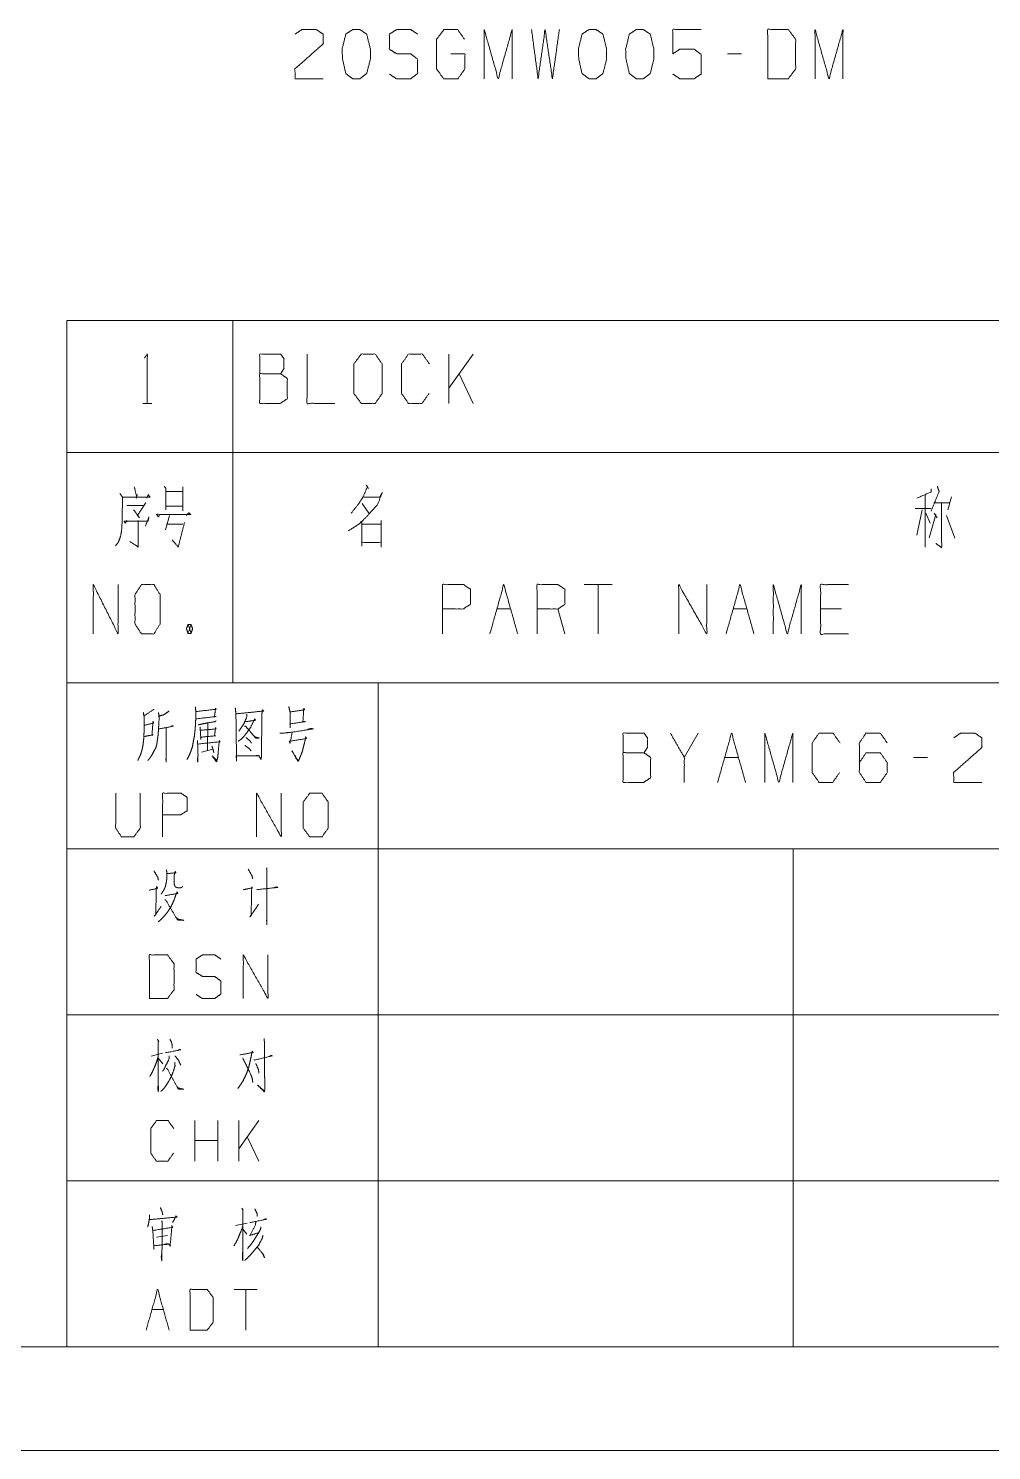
# Model space of a CAD drawing. Header units: millimetres. Extents: x 0 to 420, y 0 to 297.
# Drawn here: x 233.2 to 279.6, y 0 to 68.5 of the extents above; entities that cross this region are included whole.
import ezdxf

# ---------------------------------------------------------------- set-up
doc = ezdxf.new("R2010")
doc.units = ezdxf.units.MM
doc.layers.add('101', color=7, linetype='Continuous', true_color=0xffffff)

msp = doc.modelspace()

# ---------------------------------------------------------------- linework, layer by layer
at = {"layer": '101', "color": 72, "linetype": 'Continuous', "lineweight": 18}
for p, q in [((267.504, 67.321), (266.832, 67.321)), ((235, 54.463), (235, 48.113)), ((235, 54.463), (243, 54.463)), ((243, 54.463), (283, 54.463)), ((243, 54.463), (243, 48.113)), ((254.572, 52.85), (253.405, 51.2)), ((253.405, 50.475), (253.405, 52.85)), ((254.572, 50.475), (253.9, 51.9)), ((238.669, 50.475), (239.093, 50.475)), ((235, 48.113), (243, 48.113)), ((235, 48.113), (235, 37)), ((243, 48.113), (283, 48.113)), ((243, 48.113), (243, 37)), ((239.76, 46.225), (240.576, 46.225)), ((240.592, 46.45), (240.592, 45.3)), ((276.355, 46.075), (276.355, 43.55)), ((277.627, 45.975), (277.45, 45.35)), ((239.76, 45.525), (240.576, 45.525)), ((249.231, 45.65), (249.549, 45.175)), ((275.877, 45.4), (276.637, 45.4)), ((276.213, 45.35), (275.948, 44.125)), ((276.779, 45.675), (277.557, 45.675)), ((239.948, 45.075), (239.76, 44.375)), ((239.807, 44.65), (240.592, 44.65)), ((276.39, 45.175), (276.602, 44.7)), ((276.867, 45.125), (276.549, 44)), ((276.796, 45.175), (276.938, 44.95)), ((277.38, 45.075), (277.786, 43.975)), ((261.279, 41.737), (259.935, 41.737)), ((260.607, 41.737), (260.607, 39.362)), ((255.718, 40.563), (256.39, 40.563)), ((259.002, 39.362), (258.666, 40.563)), ((267.101, 40.563), (267.772, 40.563)), ((272.325, 40.563), (271.318, 40.563)), ((240.846, 39.812), (240.987, 39.388)), ((235, 37), (243, 37)), ((243, 37), (283, 37)), ((241.792, 35.048), (241.777, 33.745)), ((265.425, 34.581), (264.753, 33.406)), ((241.496, 33.657), (242.042, 33.811)), ((266.694, 33.406), (267.365, 33.406)), ((276.471, 33.406), (275.8, 33.406)), ((239.617, 19.15), (239.061, 19.005)), ((239.427, 18.902), (239.631, 18.633)), ((241.168, 13.944), (241.168, 15.91)), ((242.28, 13.944), (242.28, 15.91)), ((243.289, 13.944), (243.289, 15.91)), ((244.255, 15.91), (243.289, 14.544)), ((244.255, 13.944), (243.699, 15.124)), ((242.28, 14.938), (241.168, 14.938)), ((239.321, 10.281), (239.848, 10.364)), ((243.695, 10.964), (243.125, 10.84)), ((243.491, 10.675), (243.681, 10.426)), ((244.178, 7.766), (243.066, 7.766)), ((243.622, 7.766), (243.622, 5.8)), ((239.101, 6.793), (239.657, 6.793))]:
    msp.add_line(p, q, dxfattribs=at)
at = {"layer": '101', "color": 133, "linetype": 'Continuous', "lineweight": 18}
for p, q in [((235, 37), (415, 37)), ((235, 37), (235, 5)), ((250, 37), (250, 5)), ((235, 29), (415, 29)), ((270, 29), (270, 5)), ((235, 21), (285, 21)), ((235, 13), (285, 13)), ((25, 5), (415, 5)), ((235, 5), (415, 5)), ((0, 0), (420, 0))]:
    msp.add_line(p, q, dxfattribs=at)
at = {"layer": '101', "color": 72, "linetype": 'Continuous', "lineweight": 18}
for points, knots in [([(268.773, 66.121), (269.763, 66.121), (270.116, 66.596), (270.116, 68.021), (269.763, 68.496), (268.773, 68.496), (268.773, 66.121)], [0, 0, 0.142134, 0.22716, 0.43179, 0.516817, 0.658951, 1, 1]), ([(246.008, 68.271), (246.326, 68.496), (247.016, 68.496), (247.352, 68.271), (247.352, 67.796), (245.991, 66.596), (246.008, 66.121), (247.352, 66.121)], [0, 0, 0.069691, 0.192976, 0.265274, 0.350227, 0.67474, 0.759752, 1, 1]), ([(249.115, 66.121), (249.451, 66.371), (249.628, 67.071), (249.628, 67.546), (249.451, 68.271), (249.115, 68.496), (248.78, 68.496), (248.444, 68.271), (248.267, 67.546), (248.285, 67.071), (248.444, 66.371), (248.78, 66.121), (249.115, 66.121)], [0, 0, 0.067524, 0.18397, 0.260583, 0.380943, 0.446139, 0.500306, 0.565503, 0.685862, 0.762528, 0.878309, 0.945833, 1, 1]), ([(250.544, 66.346), (250.879, 66.121), (251.569, 66.121), (251.905, 66.371), (251.905, 67.071), (251.569, 67.321), (250.897, 67.321), (250.544, 67.546), (250.544, 68.271), (250.897, 68.496), (251.569, 68.496), (251.905, 68.271)], [0, 0, 0.068037, 0.184056, 0.254519, 0.372335, 0.442798, 0.555842, 0.62637, 0.748394, 0.818922, 0.931966, 1, 1]), ([(253.509, 67.321), (254.181, 67.321), (254.181, 66.596), (253.845, 66.121), (253.156, 66.121), (252.82, 66.596), (252.82, 68.021), (253.174, 68.496), (253.828, 68.496), (254.163, 68.021)], [0, 0, 0.103295, 0.214796, 0.30426, 0.410274, 0.49974, 0.718896, 0.809958, 0.910535, 1, 1]), ([(255.114, 66.121), (255.114, 68.496), (255.786, 66.121), (256.457, 68.496), (256.457, 66.121)], [0, 0, 0.245192, 0.5, 0.754808, 1, 1]), ([(257.391, 68.496), (257.709, 66.121), (258.045, 68.496), (258.398, 66.121), (258.734, 68.496)], [0, 0, 0.249745, 0.499742, 0.750003, 1, 1]), ([(260.498, 66.121), (260.834, 66.371), (261.01, 67.071), (261.01, 67.546), (260.834, 68.271), (260.498, 68.496), (260.162, 68.496), (259.826, 68.271), (259.649, 67.546), (259.667, 67.071), (259.826, 66.371), (260.162, 66.121), (260.498, 66.121)], [0, 0, 0.067524, 0.18397, 0.260583, 0.380943, 0.446139, 0.500306, 0.565503, 0.685862, 0.762528, 0.878309, 0.945833, 1, 1]), ([(262.774, 66.121), (263.11, 66.371), (263.287, 67.071), (263.287, 67.546), (263.11, 68.271), (262.774, 68.496), (262.439, 68.496), (262.103, 68.271), (261.926, 67.546), (261.944, 67.071), (262.103, 66.371), (262.439, 66.121), (262.774, 66.121)], [0, 0, 0.067524, 0.18397, 0.260583, 0.380943, 0.446139, 0.500306, 0.565503, 0.685862, 0.762528, 0.878309, 0.945833, 1, 1]), ([(264.202, 66.346), (264.538, 66.121), (265.228, 66.121), (265.563, 66.346), (265.563, 67.296), (265.228, 67.546), (264.538, 67.546), (264.202, 67.321), (264.202, 68.496), (265.563, 68.496)], [0, 0, 0.062229, 0.168345, 0.230571, 0.376816, 0.441264, 0.547379, 0.609609, 0.79049, 1, 1]), ([(271.05, 66.121), (271.05, 68.496), (271.721, 66.121), (272.393, 68.496), (272.393, 66.121)], [0, 0, 0.245192, 0.5, 0.754808, 1, 1]), ([(238.74, 52.65), (238.881, 52.85), (238.881, 50.475)], [0, 0, 0.093491, 1, 1]), ([(244.299, 51.9), (244.299, 52.85), (245.307, 52.85), (245.466, 52.625), (245.466, 52.15), (245.307, 51.9), (244.299, 51.9), (244.299, 50.475), (245.289, 50.475), (245.625, 50.7), (245.625, 51.675), (245.307, 51.9)], [0, 0, 0.115917, 0.238846, 0.272468, 0.330427, 0.366584, 0.489512, 0.663388, 0.78416, 0.833484, 0.952452, 1, 1]), ([(246.576, 52.85), (246.576, 50.475), (247.919, 50.475)], [0, 0, 0.638733, 1, 1]), ([(249.188, 50.475), (249.86, 50.475), (250.195, 50.95), (250.195, 52.375), (249.86, 52.85), (249.188, 52.85), (248.834, 52.375), (248.834, 50.95), (249.188, 50.475)], [0, 0, 0.102684, 0.191619, 0.409477, 0.498411, 0.601095, 0.691619, 0.909477, 1, 1]), ([(252.454, 50.95), (252.118, 50.475), (251.464, 50.475), (251.129, 50.95), (251.129, 52.375), (251.464, 52.85), (252.136, 52.85), (252.472, 52.375)], [0, 0, 0.11457, 0.243368, 0.357935, 0.638584, 0.753151, 0.88543, 1, 1]), ([(237.563, 46.125), (237.689, 45.95), (237.657, 44.45), (237.595, 44.075), (237.485, 43.775), (237.344, 43.6)], [0, 0, 0.081566, 0.649824, 0.793832, 0.914832, 1, 1]), ([(237.704, 45.95), (239.007, 45.95), (238.928, 46.075), (238.85, 45.9)], [0, 0, 0.79327, 0.883171, 1, 1]), ([(238.254, 46.45), (238.363, 46), (238.395, 46.075), (238.348, 45.9)], [0, 0, 0.638265, 0.750293, 1, 1]), ([(239.697, 46.475), (239.776, 46.375), (239.776, 45.35)], [0, 0, 0.110318, 1, 1]), ([(249.32, 45.95), (250.08, 45.95), (250.203, 46.175), (249.974, 45.6), (249.549, 45.125), (249.143, 44.7), (248.56, 44.325)], [0, 0, 0.213824, 0.286066, 0.460275, 0.639447, 0.80491, 1, 1]), ([(249.426, 46.55), (249.532, 46.375), (249.479, 46.45), (249.284, 45.975), (249.055, 45.625), (248.701, 45.175)], [0, 0, 0.113643, 0.164652, 0.449685, 0.682203, 1, 1]), ([(276.637, 46.35), (276.637, 46.2), (275.948, 45.9)], [0, 0, 0.166335, 1, 1]), ([(276.938, 46.475), (277.026, 46.225), (276.637, 45.275)], [0, 0, 0.205285, 1, 1]), ([(237.893, 45.55), (238.709, 45.55), (238.803, 45.675), (238.41, 45.075), (238.505, 44.95), (238.222, 45.35)], [0, 0, 0.349352, 0.41636, 0.723317, 0.790325, 1, 1]), ([(277.15, 45.675), (277.15, 43.525), (276.867, 43.725)], [0, 0, 0.861245, 1, 1]), ([(237.908, 44.825), (237.814, 44.7), (237.767, 44.8), (238.913, 44.8), (238.96, 45), (238.787, 44.55)], [0, 0, 0.074524, 0.127161, 0.67261, 0.770465, 1, 1]), ([(238.442, 44.825), (238.442, 43.55), (238.034, 43.825)], [0, 0, 0.721581, 1, 1]), ([(239.462, 45.075), (239.415, 45), (239.321, 45.125), (240.968, 45.125), (240.874, 45.2), (240.764, 45.075)], [0, 0, 0.040633, 0.112439, 0.86841, 0.923643, 1, 1]), ([(240.67, 44.725), (240.372, 43.55), (240.074, 43.9)], [0, 0, 0.725031, 1, 1]), ([(249.161, 44.8), (249.214, 44.725), (249.214, 43.6), (249.214, 43.775), (250.15, 43.775), (250.15, 43.55), (250.15, 44.825), (250.15, 44.65), (249.249, 44.65)], [0, 0, 0.018725, 0.248079, 0.283757, 0.474741, 0.520613, 0.780549, 0.816226, 1, 1]), ([(236.28, 39.362), (236.28, 41.737), (237.472, 39.362), (237.472, 41.737)], [0, 0, 0.320621, 0.679379, 1, 1]), ([(238.602, 39.362), (239.198, 39.362), (239.496, 39.838), (239.496, 41.263), (239.198, 41.737), (238.602, 41.737), (238.288, 41.263), (238.288, 39.838), (238.602, 39.362)], [0, 0, 0.094594, 0.183574, 0.409674, 0.498654, 0.593248, 0.683574, 0.909674, 1, 1]), ([(253.106, 39.362), (253.106, 41.737), (254.114, 41.737), (254.449, 41.513), (254.449, 40.788), (254.096, 40.563), (253.106, 40.563)], [0, 0, 0.401146, 0.571314, 0.639588, 0.762043, 0.832817, 1, 1]), ([(257.659, 39.362), (257.659, 41.737), (258.666, 41.737), (259.002, 41.513), (259.002, 40.788), (258.666, 40.563), (257.659, 40.563)], [0, 0, 0.400952, 0.571034, 0.639278, 0.761674, 0.829918, 1, 1]), ([(264.488, 39.362), (264.488, 41.737), (265.832, 39.362), (265.832, 41.737)], [0, 0, 0.317574, 0.682426, 1, 1]), ([(269.041, 39.362), (269.041, 41.737), (269.713, 39.362), (270.385, 41.737), (270.385, 39.362)], [0, 0, 0.245192, 0.5, 0.754808, 1, 1]), ([(272.661, 39.362), (271.318, 39.362), (271.318, 41.737), (272.661, 41.737)], [0, 0, 0.26539, 0.73461, 1, 1]), ([(240.846, 39.388), (240.987, 39.388), (241.065, 39.613), (240.987, 39.812), (240.846, 39.812), (240.767, 39.613), (240.846, 39.388), (240.987, 39.812)], [0, 0, 0.086283, 0.23189, 0.363169, 0.449452, 0.580731, 0.726338, 1, 1]), ([(239.201, 35.732), (239.139, 35.688), (238.717, 35.401), (238.686, 35.578), (238.733, 35.401), (238.733, 34.827), (238.717, 34.474), (238.702, 34.231), (238.671, 33.988), (238.624, 33.767), (238.561, 33.546), (238.483, 33.392), (238.421, 33.259)], [0, 0, 0.024363, 0.186803, 0.243942, 0.302154, 0.485023, 0.597668, 0.675195, 0.753199, 0.825098, 0.898191, 0.953346, 1, 1]), ([(239.935, 35.644), (239.685, 35.467), (239.451, 35.401), (239.42, 35.578), (239.451, 35.313), (239.436, 35.048), (239.42, 34.761), (239.404, 34.518), (239.373, 34.297), (239.342, 34.054), (239.295, 33.877), (239.217, 33.745), (239.139, 33.59), (239.061, 33.458), (238.983, 33.347), (238.905, 33.259)], [0, 0, 0.096323, 0.172941, 0.229419, 0.31342, 0.396988, 0.487497, 0.564126, 0.634338, 0.711439, 0.768976, 0.817389, 0.871907, 0.92032, 0.962889, 1, 1]), ([(241.199, 35.843), (241.215, 35.644), (241.215, 35.291), (241.199, 34.959), (241.183, 34.739), (241.152, 34.451), (241.105, 34.209), (241.058, 33.944), (240.996, 33.745), (240.918, 33.546), (240.793, 33.303)], [0, 0, 0.076501, 0.212087, 0.339339, 0.424292, 0.535104, 0.630036, 0.733301, 0.813244, 0.895184, 1, 1]), ([(241.246, 35.622), (242.214, 35.732), (242.167, 35.776), (242.12, 35.379), (242.198, 35.379), (241.23, 35.268)], [0, 0, 0.39108, 0.416924, 0.577585, 0.60892, 1, 1]), ([(243.119, 35.798), (243.15, 35.511), (243.181, 33.237), (243.165, 33.48), (244.274, 33.48), (244.196, 33.502), (244.04, 33.48)], [0, 0, 0.069512, 0.617083, 0.675676, 0.942511, 0.962039, 1, 1]), ([(243.165, 35.511), (244.477, 35.644), (244.43, 35.71), (244.399, 35.511), (244.383, 33.524), (244.367, 33.303), (244.258, 33.48)], [0, 0, 0.32813, 0.348326, 0.398409, 0.893176, 0.948286, 1, 1]), ([(245.694, 35.865), (245.756, 35.6), (245.756, 34.827), (245.756, 35.026), (246.505, 35.136), (246.381, 35.136), (246.412, 35.688), (246.427, 35.776), (246.459, 35.71), (246.349, 35.688), (245.756, 35.6)], [0, 0, 0.076615, 0.294118, 0.350048, 0.563217, 0.598361, 0.753969, 0.779212, 0.799823, 0.831203, 1, 1]), ([(238.764, 34.407), (238.796, 34.429), (239.155, 34.496), (239.108, 34.474), (239.155, 35.158), (239.186, 35.07), (238.749, 34.959)], [0, 0, 0.022681, 0.239273, 0.269981, 0.676983, 0.732557, 1, 1]), ([(242.198, 35.18), (242.151, 35.136), (241.761, 35.07), (241.542, 35.026), (241.339, 34.981)], [0, 0, 0.07226, 0.516589, 0.766867, 1, 1]), ([(243.602, 35.158), (243.665, 35.136), (244.102, 35.202), (244.055, 35.268), (243.852, 34.849), (243.696, 34.628), (243.556, 34.451), (243.415, 34.297), (243.259, 34.187)], [0, 0, 0.033928, 0.260451, 0.302015, 0.540804, 0.679359, 0.795007, 0.902031, 1, 1]), ([(243.68, 35.489), (243.68, 35.379), (243.54, 35.048), (243.368, 34.783), (243.29, 34.672)], [0, 0, 0.119857, 0.510439, 0.853216, 1, 1]), ([(239.436, 34.783), (240.138, 34.915), (240.091, 34.937), (240.013, 34.893)], [0, 0, 0.834819, 0.895271, 1, 1]), ([(239.795, 34.827), (239.795, 33.193), (239.779, 33.303), (239.795, 33.48)], [0, 0, 0.849785, 0.907773, 1, 1]), ([(241.418, 34.871), (241.433, 34.716), (241.464, 34.275), (241.449, 34.385), (242.182, 34.451), (242.12, 34.451), (242.167, 34.849), (242.198, 34.783), (241.433, 34.716)], [0, 0, 0.056492, 0.217482, 0.258029, 0.525926, 0.548635, 0.694164, 0.720796, 1, 1]), ([(243.571, 34.915), (243.618, 34.915), (244.102, 34.341), (244.274, 34.341), (244.102, 34.385), (244.024, 34.429)], [0, 0, 0.037884, 0.645156, 0.784053, 0.927468, 1, 1]), ([(243.649, 34.363), (243.821, 34.209), (243.899, 34.098)], [0, 0, 0.630834, 1, 1]), ([(245.272, 34.584), (245.475, 34.584), (245.881, 34.628), (246.88, 34.783), (246.771, 34.805), (246.615, 34.761)], [0, 0, 0.107045, 0.322389, 0.855631, 0.914429, 1, 1]), ([(245.865, 34.628), (245.756, 34.098), (245.725, 34.187), (246.552, 34.319), (246.505, 34.407), (246.505, 34.319), (246.412, 33.944), (246.349, 33.701), (246.271, 33.502), (246.209, 33.347), (246.162, 33.237), (246.131, 33.215), (245.85, 33.723), (246.146, 33.259)], [0, 0, 0.136367, 0.159976, 0.371153, 0.396349, 0.418608, 0.516111, 0.579315, 0.633124, 0.675136, 0.705359, 0.714999, 0.861275, 1, 1]), ([(261.805, 33.631), (261.805, 34.581), (262.812, 34.581), (262.971, 34.356), (262.971, 33.881), (262.812, 33.631), (261.805, 33.631), (261.805, 32.206), (262.795, 32.206), (263.131, 32.431), (263.131, 33.406), (262.812, 33.631)], [0, 0, 0.115917, 0.238846, 0.272469, 0.330427, 0.366584, 0.489513, 0.663388, 0.78416, 0.833484, 0.952452, 1, 1]), ([(264.753, 32.206), (264.753, 33.406), (264.081, 34.581)], [0, 0, 0.469958, 1, 1]), ([(268.634, 32.206), (268.634, 34.581), (269.306, 32.206), (269.978, 34.581), (269.978, 32.206)], [0, 0, 0.245192, 0.5, 0.754808, 1, 1]), ([(272.236, 32.681), (271.901, 32.206), (271.247, 32.206), (270.911, 32.681), (270.911, 34.106), (271.247, 34.581), (271.918, 34.581), (272.254, 34.106)], [0, 0, 0.11457, 0.243368, 0.357935, 0.638584, 0.753151, 0.88543, 1, 1]), ([(273.187, 33.156), (273.505, 33.631), (274.195, 33.631), (274.531, 33.156), (274.531, 32.681), (274.195, 32.206), (273.505, 32.206), (273.187, 32.681), (273.187, 34.106), (273.505, 34.581), (274.195, 34.581), (274.531, 34.106)], [0, 0, 0.076963, 0.16976, 0.248073, 0.312018, 0.390331, 0.483129, 0.560091, 0.751927, 0.828889, 0.921687, 1, 1]), ([(277.74, 34.356), (278.058, 34.581), (278.748, 34.581), (279.084, 34.356), (279.084, 33.881), (277.723, 32.681), (277.74, 32.206), (279.084, 32.206)], [0, 0, 0.069694, 0.192979, 0.265274, 0.350227, 0.67474, 0.759752, 1, 1]), ([(241.293, 34.231), (241.308, 34.032), (241.324, 33.524), (241.308, 33.193), (241.293, 33.281), (241.324, 33.502)], [0, 0, 0.147471, 0.523365, 0.768668, 0.835023, 1, 1]), ([(241.324, 34.054), (242.385, 34.164), (242.354, 34.231), (242.339, 34.12), (242.292, 33.612), (242.276, 33.414), (242.214, 33.193), (242.011, 33.48), (242.229, 33.259)], [0, 0, 0.374083, 0.399749, 0.43883, 0.61759, 0.687459, 0.767887, 0.891105, 1, 1]), ([(241.995, 33.944), (242.058, 33.767), (242.089, 33.635)], [0, 0, 0.579215, 1, 1]), ([(243.587, 33.988), (243.79, 33.833), (243.883, 33.723)], [0, 0, 0.637944, 1, 1]), ([(237.357, 31.68), (237.357, 30.002), (237.638, 29.583), (238.231, 29.583), (238.543, 30.002), (238.543, 31.68)], [0, 0, 0.33715, 0.438599, 0.557782, 0.66285, 1, 1]), ([(239.62, 29.583), (239.62, 31.68), (240.509, 31.68), (240.806, 31.482), (240.806, 30.841), (240.494, 30.643), (239.62, 30.643)], [0, 0, 0.401145, 0.571312, 0.639588, 0.762043, 0.832818, 1, 1]), ([(244.146, 29.583), (244.146, 31.68), (245.332, 29.583), (245.332, 31.68)], [0, 0, 0.317575, 0.682425, 1, 1]), ([(246.705, 29.583), (247.298, 29.583), (247.595, 30.002), (247.595, 31.261), (247.298, 31.68), (246.705, 31.68), (246.393, 31.261), (246.393, 30.002), (246.705, 29.583)], [0, 0, 0.102684, 0.19162, 0.409478, 0.498414, 0.601098, 0.69162, 0.909478, 1, 1]), ([(239.199, 27.939), (239.386, 27.63), (239.417, 27.498)], [0, 0, 0.726452, 1, 1]), ([(239.808, 27.984), (239.823, 27.785), (239.823, 27.564), (239.792, 27.365), (239.745, 27.167), (239.683, 27.034), (239.62, 26.924), (239.542, 26.813)], [0, 0, 0.161539, 0.340478, 0.503498, 0.668955, 0.787647, 0.890428, 1, 1]), ([(239.839, 27.807), (240.26, 27.851), (240.229, 27.917), (240.182, 27.741), (240.182, 27.586), (240.182, 27.299), (240.198, 27.233), (240.229, 27.167), (240.291, 27.145), (240.37, 27.122), (240.479, 27.122), (240.541, 27.145), (240.588, 27.189)], [0, 0, 0.256861, 0.301243, 0.412007, 0.505689, 0.679669, 0.720918, 0.765306, 0.805452, 0.854617, 0.920845, 0.960991, 1, 1]), ([(243.74, 28.028), (243.928, 27.697), (243.959, 27.564)], [0, 0, 0.736529, 1, 1]), ([(244.63, 28.094), (244.646, 27.939), (244.646, 25.356), (244.63, 25.533), (244.646, 25.753)], [0, 0, 0.049515, 0.872926, 0.929447, 1, 1]), ([(238.965, 27.012), (239.386, 27.1), (239.324, 27.189), (239.308, 27.012), (239.292, 25.842), (239.214, 25.753), (239.542, 26.217)], [0, 0, 0.167422, 0.209474, 0.278414, 0.733408, 0.779231, 1, 1]), ([(239.745, 26.747), (240.354, 26.857), (240.307, 26.924), (240.167, 26.526), (240.089, 26.35), (240.01, 26.195), (239.886, 25.996), (239.745, 25.82), (239.605, 25.665), (239.495, 25.555), (239.402, 25.488)], [0, 0, 0.254941, 0.288363, 0.462053, 0.541623, 0.612966, 0.709673, 0.80267, 0.888733, 0.952733, 1, 1]), ([(243.506, 27.034), (243.943, 27.122), (243.912, 27.167), (243.881, 25.798), (243.818, 25.709), (244.24, 26.328)], [0, 0, 0.163595, 0.183435, 0.685805, 0.725489, 1, 1]), ([(244.146, 27.034), (245.161, 27.145), (245.098, 27.167), (244.973, 27.122)], [0, 0, 0.837047, 0.891364, 1, 1]), ([(239.729, 26.548), (239.761, 26.548), (240.338, 25.577), (240.635, 25.555), (240.338, 25.621), (240.26, 25.709)], [0, 0, 0.016597, 0.617583, 0.775731, 0.937327, 1, 1]), ([(238.98, 21.79), (239.854, 21.79), (240.167, 22.21), (240.167, 23.468), (239.854, 23.888), (238.98, 23.888), (238.98, 21.79)], [0, 0, 0.142136, 0.227161, 0.43179, 0.516816, 0.658952, 1, 1]), ([(241.228, 21.989), (241.524, 21.79), (242.133, 21.79), (242.43, 22.011), (242.43, 22.629), (242.133, 22.85), (241.54, 22.85), (241.228, 23.049), (241.228, 23.689), (241.54, 23.888), (242.133, 23.888), (242.43, 23.689)], [0, 0, 0.068036, 0.184055, 0.254519, 0.372335, 0.4428, 0.555844, 0.62637, 0.748394, 0.81892, 0.931964, 1, 1]), ([(243.506, 21.79), (243.506, 23.888), (244.692, 21.79), (244.692, 23.888)], [0, 0, 0.317575, 0.682425, 1, 1]), ([(239.368, 19.833), (239.441, 19.709), (239.412, 19.75), (239.412, 17.308), (239.383, 17.453), (239.412, 17.66)], [0, 0, 0.048142, 0.065074, 0.880813, 0.930182, 1, 1]), ([(239.748, 19.171), (240.495, 19.316), (240.436, 19.336), (240.363, 19.295)], [0, 0, 0.838754, 0.907252, 1, 1]), ([(239.968, 19.833), (240.056, 19.647), (240.085, 19.523), (240.085, 19.398)], [0, 0, 0.449924, 0.728677, 1, 1]), ([(243.333, 19.067), (243.977, 19.191), (243.933, 19.254), (243.889, 19.005), (243.831, 18.757), (243.772, 18.488), (243.655, 18.156), (243.523, 17.887), (243.509, 17.846), (243.391, 17.66), (243.245, 17.453)], [0, 0, 0.244428, 0.272774, 0.366789, 0.461906, 0.564547, 0.695473, 0.807142, 0.823507, 0.905515, 1, 1]), ([(244.504, 19.854), (244.533, 19.626), (244.533, 18.053), (244.548, 17.535), (244.533, 17.328), (244.518, 17.287), (244.196, 17.618), (244.518, 17.328)], [0, 0, 0.066217, 0.519982, 0.669307, 0.729162, 0.741827, 0.875056, 1, 1]), ([(239.412, 19.005), (239.324, 18.715), (239.222, 18.467), (239.119, 18.239), (239.002, 18.032)], [0, 0, 0.285939, 0.539663, 0.775435, 1, 1]), ([(240.202, 18.715), (240.217, 18.55), (240.129, 18.26), (240.041, 18.032), (239.939, 17.846), (239.763, 17.556), (239.661, 17.432), (239.529, 17.308)], [0, 0, 0.103476, 0.291956, 0.443856, 0.576191, 0.787107, 0.887318, 1, 1]), ([(239.939, 19.026), (239.924, 18.86), (239.778, 18.57), (239.675, 18.363), (239.617, 18.281)], [0, 0, 0.201933, 0.596284, 0.876828, 1, 1]), ([(240.217, 19.026), (240.392, 18.798), (240.436, 18.695), (240.495, 18.57)], [0, 0, 0.535199, 0.744449, 1, 1]), ([(243.479, 18.922), (243.874, 18.115), (243.948, 17.887), (243.962, 17.742)], [0, 0, 0.70022, 0.886543, 1, 1]), ([(244.006, 18.84), (244.05, 18.819), (244.899, 19.026), (244.84, 19.047), (244.782, 19.005)], [0, 0, 0.045965, 0.873307, 0.932104, 1, 1]), ([(244.109, 18.653), (244.24, 18.343), (244.255, 18.198)], [0, 0, 0.698424, 1, 1]), ([(239.807, 18.426), (239.851, 18.384), (240.363, 17.432), (240.641, 17.411), (240.378, 17.473), (240.305, 17.556)], [0, 0, 0.033497, 0.633662, 0.788434, 0.938664, 1, 1]), ([(240.144, 14.337), (239.866, 13.944), (239.324, 13.944), (239.046, 14.337), (239.046, 15.517), (239.324, 15.91), (239.88, 15.91), (240.158, 15.517)], [0, 0, 0.114569, 0.243366, 0.357935, 0.638584, 0.753153, 0.885431, 1, 1]), ([(239.511, 11.71), (239.599, 11.503), (239.628, 11.358)], [0, 0, 0.60334, 1, 1]), ([(243.432, 11.689), (243.491, 11.585), (243.476, 11.606), (243.476, 9.163), (243.461, 9.35), (243.476, 9.557)], [0, 0, 0.039885, 0.048389, 0.86771, 0.930393, 1, 1]), ([(238.984, 11.358), (238.984, 11.171), (238.926, 10.882), (238.896, 10.778)], [0, 0, 0.316024, 0.817546, 1, 1]), ([(238.984, 11.13), (240.301, 11.254), (240.272, 11.316), (240.096, 10.985)], [0, 0, 0.748923, 0.787787, 1, 1]), ([(239.57, 11.068), (239.599, 11.026), (239.584, 9.143), (239.555, 9.329), (239.584, 9.557)], [0, 0, 0.021551, 0.822258, 0.902418, 1, 1]), ([(244.105, 11.006), (244.091, 10.882), (243.842, 10.385), (243.813, 10.364), (244.266, 10.509)], [0, 0, 0.104845, 0.570656, 0.600711, 1, 1]), ([(243.813, 10.985), (244.632, 11.151), (244.574, 11.171), (244.457, 11.109)], [0, 0, 0.811187, 0.871426, 1, 1]), ([(244.061, 11.647), (244.164, 11.44), (244.178, 11.358), (244.164, 11.296)], [0, 0, 0.609647, 0.831592, 1, 1]), ([(239.116, 10.799), (239.145, 10.612), (239.204, 9.702), (239.189, 9.867), (239.921, 9.95), (239.833, 9.971), (239.672, 9.929)], [0, 0, 0.083431, 0.487204, 0.560752, 0.886551, 0.926463, 1, 1]), ([(239.921, 9.95), (239.979, 9.847), (240.067, 10.84), (240.096, 10.757), (239.174, 10.612)], [0, 0, 0.055629, 0.522276, 0.563362, 1, 1]), ([(243.491, 10.819), (243.359, 10.488), (243.256, 10.24), (243.169, 10.054), (243.052, 9.867)], [0, 0, 0.339096, 0.594725, 0.790666, 1, 1]), ([(244.457, 10.364), (244.413, 10.219), (244.237, 9.888), (244.061, 9.681), (243.871, 9.453), (243.71, 9.288), (243.578, 9.163)], [0, 0, 0.100504, 0.349351, 0.529547, 0.726521, 0.879827, 1, 1]), ([(244.354, 10.778), (244.339, 10.675), (244.164, 10.364), (244.149, 10.343), (244.017, 10.136), (243.871, 9.929), (243.71, 9.743)], [0, 0, 0.084867, 0.374487, 0.395069, 0.594277, 0.800098, 1, 1]), ([(244.178, 9.805), (244.471, 9.453), (244.53, 9.288), (244.442, 9.495)], [0, 0, 0.533337, 0.737998, 1, 1]), ([(238.823, 5.8), (239.379, 7.766), (239.935, 5.8)], [0, 0, 0.500001, 1, 1]), ([(240.945, 5.8), (241.764, 5.8), (242.057, 6.193), (242.057, 7.373), (241.764, 7.766), (240.945, 7.766), (240.945, 5.8)], [0, 0, 0.142137, 0.227162, 0.431791, 0.516816, 0.658952, 1, 1])]:
    msp.add_open_spline(points, degree=1, knots=knots, dxfattribs=at)
for points in [[(255.383, 39.362), (256.054, 41.737), (256.726, 39.362)], [(266.765, 39.362), (267.437, 41.737), (268.108, 39.362)], [(266.358, 32.206), (267.029, 34.581), (267.701, 32.206)]]:
    msp.add_open_spline(points, degree=1, dxfattribs=at)

doc.saveas('drawing.dxf')
